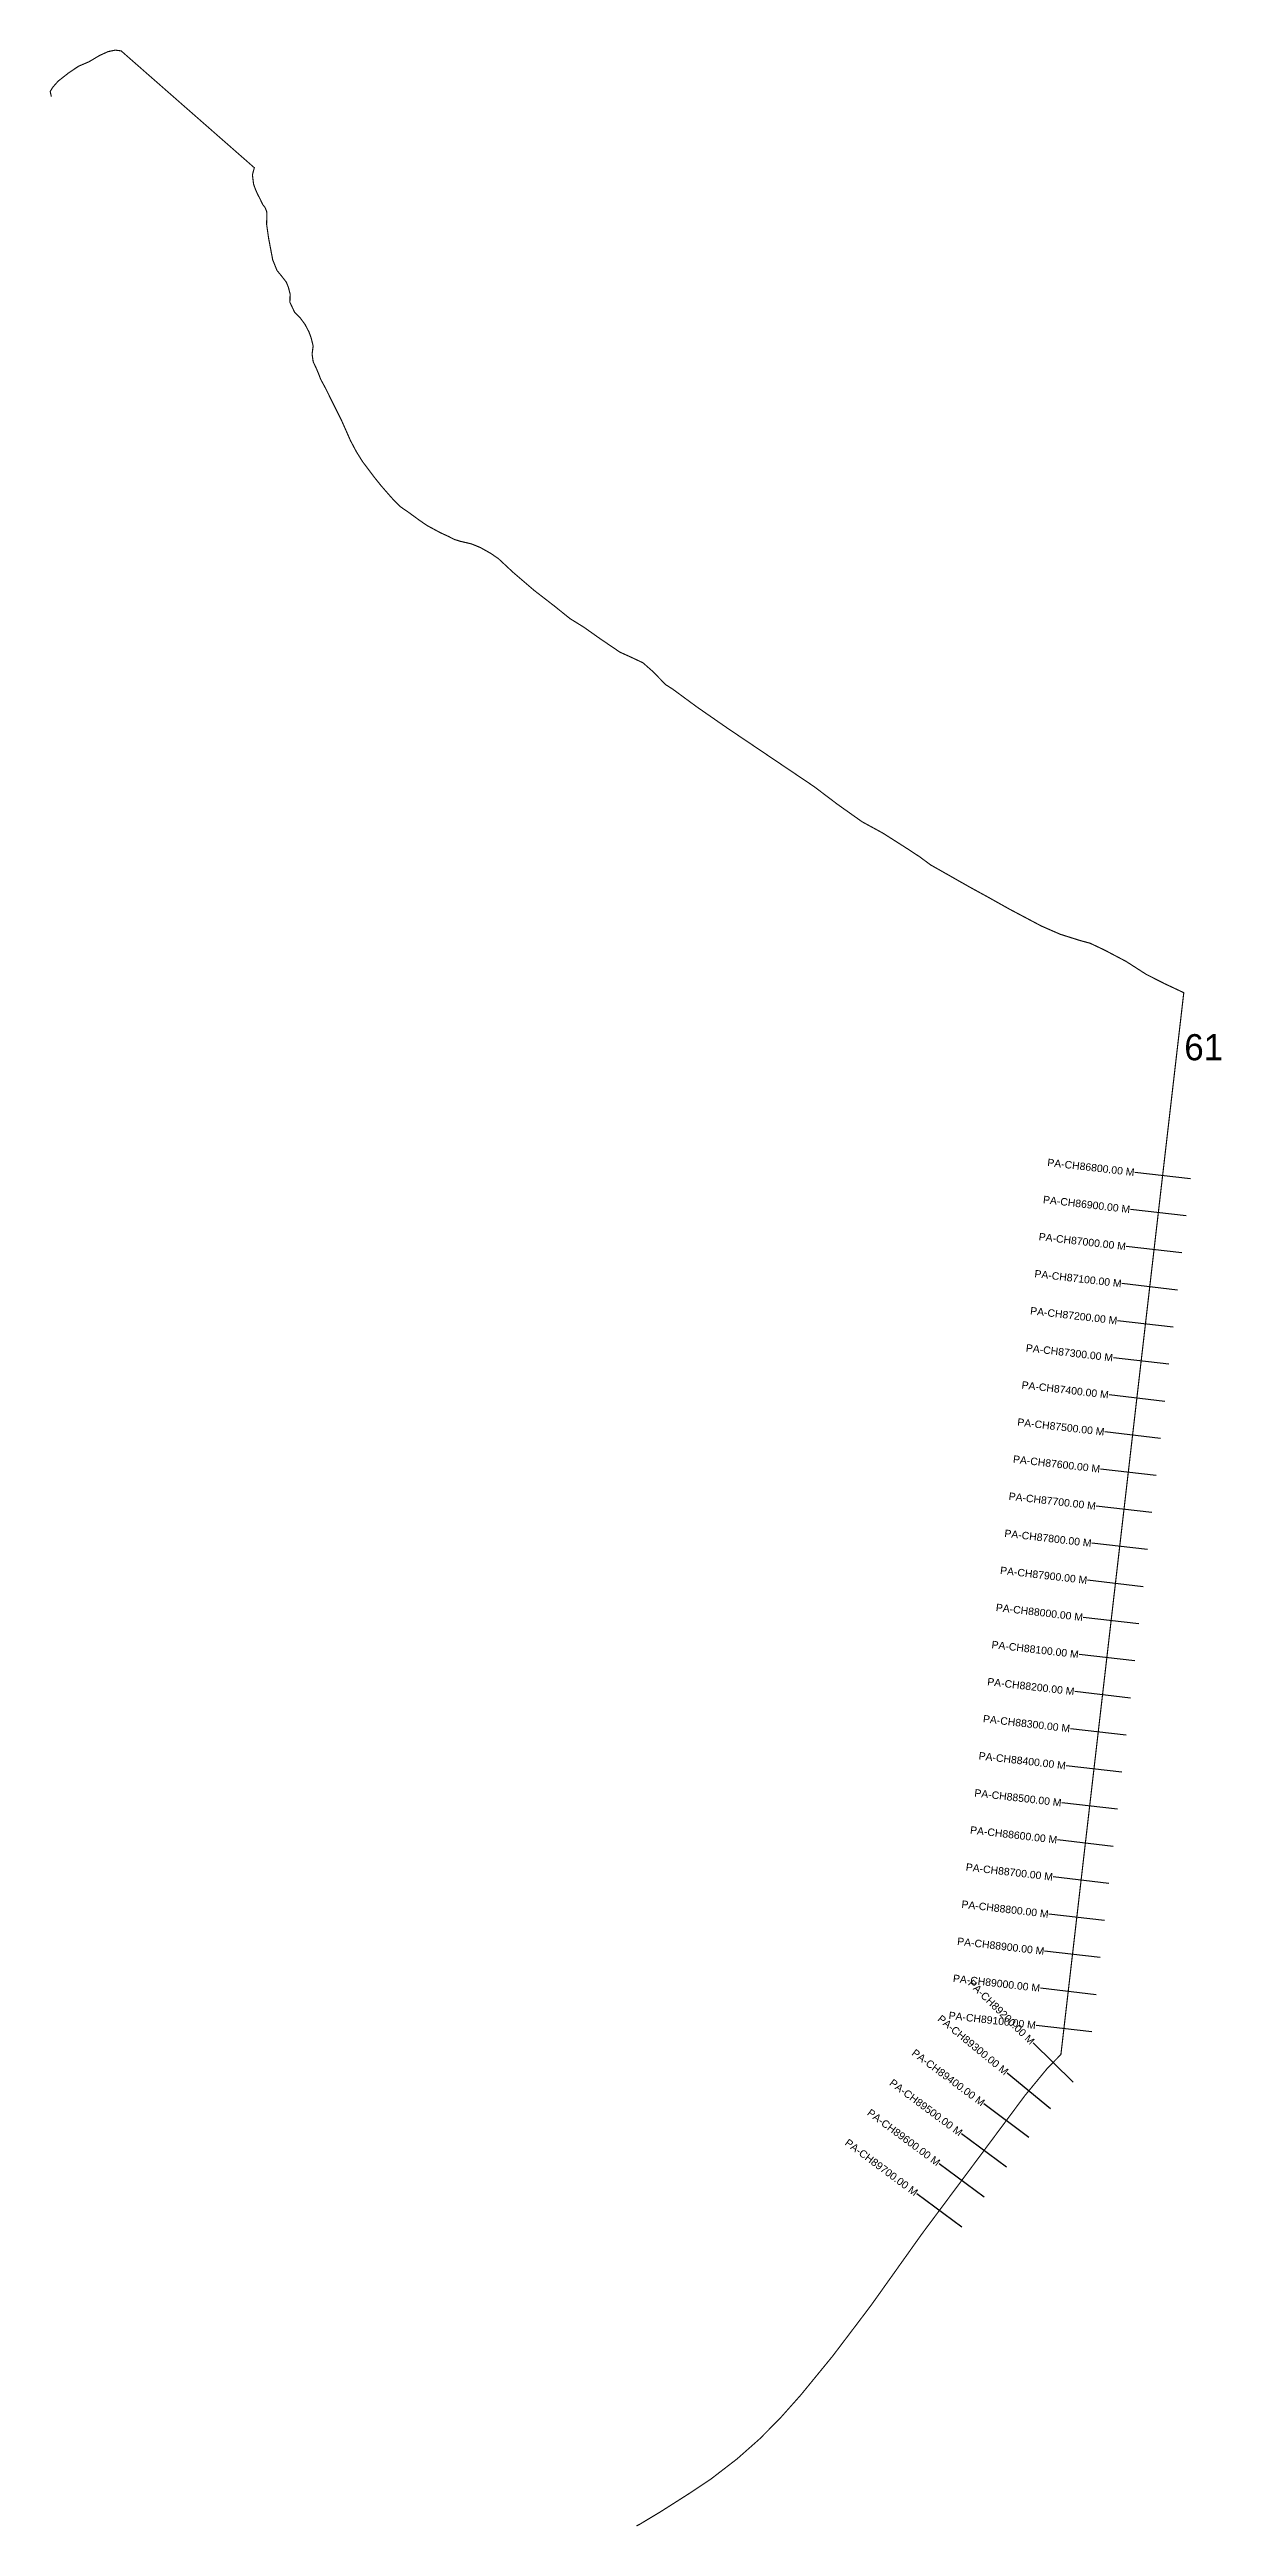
# Model space of a CAD drawing. Header units: metres. Extents: x 262043 to 270188, y 2154153 to 2160788.
# Drawn here: x 262043 to 265181, y 2154153 to 2160788 of the extents above; entities that cross this region are included whole.
import ezdxf
from ezdxf.enums import TextEntityAlignment as Align

# ---------------------------------------------------------------- set-up
doc = ezdxf.new("R2010")
doc.units = ezdxf.units.M
doc.header["$MEASUREMENT"] = 0
for name, color, linetype in [('CS', 134, 'Continuous'), ('CSMark', 6, 'Continuous'), ('NATURALLY PROTECTED', 3, 'Continuous')]:
    doc.layers.add(name, color=color, linetype=linetype)
doc.styles.add('DynamicDimensions', font='arial.ttf')

msp = doc.modelspace()

# ---------------------------------------------------------------- linework, layer by layer
at = {"layer": 'CS'}
for p, q in [((265098, 2157763), (264949, 2157780.2)), ((265086.5, 2157663.6), (264937.5, 2157680.9)), ((265075, 2157564.3), (264926, 2157581.5)), ((265063.6, 2157464.9), (264914.5, 2157482.2)), ((265052.1, 2157365.6), (264903.1, 2157382.8)), ((265040.6, 2157266.3), (264891.6, 2157283.5)), ((265040.6, 2157266.3), (264891.6, 2157283.5)), ((265029.1, 2157166.9), (264880.1, 2157184.2)), ((265017.6, 2157067.6), (264868.6, 2157084.8)), ((265006.1, 2156968.3), (264857.1, 2156985.5)), ((264994.6, 2156868.9), (264845.6, 2156886.2)), ((264983.1, 2156769.6), (264834.1, 2156786.8)), ((264971.6, 2156670.2), (264822.6, 2156687.5)), ((264960.2, 2156570.9), (264811.1, 2156588.1)), ((264960.2, 2156570.9), (264811.1, 2156588.1)), ((264948.7, 2156471.6), (264799.7, 2156488.8)), ((264948.7, 2156471.6), (264799.7, 2156488.8)), ((264937.2, 2156372.2), (264788.2, 2156389.5)), ((264937.2, 2156372.2), (264788.2, 2156389.5)), ((264925.7, 2156272.9), (264776.7, 2156290.1)), ((264914.2, 2156173.6), (264765.2, 2156190.8)), ((264902.7, 2156074.2), (264753.7, 2156091.4)), ((264891.2, 2155974.9), (264742.2, 2155992.1)), ((264879.7, 2155875.5), (264730.7, 2155892.8)), ((264868.2, 2155776.2), (264719.2, 2155793.4)), ((264868.2, 2155776.2), (264719.2, 2155793.4)), ((264856.7, 2155676.9), (264707.7, 2155694.1)), ((264856.7, 2155676.9), (264707.7, 2155694.1)), ((264845.3, 2155577.5), (264696.3, 2155594.8)), ((264845.3, 2155577.5), (264696.3, 2155594.8)), ((264833.8, 2155478.2), (264684.8, 2155495.4)), ((264833.8, 2155478.2), (264684.8, 2155495.4)), ((264783.8, 2155343.4), (264676.5, 2155448.3)), ((264783.8, 2155343.4), (264676.5, 2155448.3)), ((264723.1, 2155272.2), (264607.3, 2155367.6)), ((264665.1, 2155195.4), (264544.7, 2155284.9)), ((264605.4, 2155115.2), (264485, 2155204.7)), ((264545.6, 2155034.9), (264425.3, 2155124.5)), ((264485.9, 2154954.7), (264365.6, 2155044.3))]:
    msp.add_line(p, q, dxfattribs=at)
at = {"layer": 'NATURALLY PROTECTED', "const_width": 3, "flags": 128}
msp.add_lwpolyline([(262048.1, 2160661.7), (262044.9, 2160675.7), (262052.3, 2160687.3), (262066.3, 2160703.2), (262095.3, 2160726), (262120.9, 2160743.1), (262149.1, 2160755.2), (262177.1, 2160771.9), (262199.8, 2160782.2), (262219.1, 2160786.3), (262234.9, 2160784.3), (262591.5, 2160471.3), (262591.5, 2160471.3), (262591.5, 2160471.3), (262591.5, 2160471.3), (262591.5, 2160471.3), (262591.5, 2160471.3), (262591.5, 2160471.3), (262586.5, 2160452.2), (262589.5, 2160427.6), (262594.1, 2160414.4), (262600.9, 2160399), (262605.7, 2160390.2), (262613.9, 2160372.9), (262620.1, 2160365), (262624.4, 2160354.8), (262625.3, 2160347), (262624.4, 2160320.2), (262629.7, 2160283), (262640.8, 2160224.4), (262652.2, 2160196.2), (262664.7, 2160180.9), (262677, 2160165.1), (262682.7, 2160151.1), (262687.4, 2160133.1), (262686.8, 2160110.9), (262699.2, 2160084.5), (262714.6, 2160068.8), (262727.4, 2160051.4), (262737.9, 2160031.3), (262743.9, 2160014.9), (262749, 2159993.6), (262746.2, 2159971.8), (262749.1, 2159951.7), (262758.8, 2159931), (262765.2, 2159915.2), (262769.6, 2159903.8), (262783.2, 2159878.8), (262800.9, 2159842.6), (262825.5, 2159793.4), (262849.3, 2159739.7), (262865.2, 2159709.8), (262881.5, 2159683.8), (262913.6, 2159641.2), (262931.2, 2159619.3), (262951.4, 2159596.1), (262965.2, 2159580.5), (262982.8, 2159563.1), (263002.9, 2159549.4), (263035, 2159525.9), (263054.6, 2159512.6), (263089.3, 2159493.8), (263110.9, 2159483.9), (263127.2, 2159475.6), (263143.5, 2159470.5), (263172.4, 2159463.8), (263196.4, 2159454.1), (263224.7, 2159438.2), (263245.3, 2159424), (263283.5, 2159388.3), (263341.3, 2159338.7), (263394.1, 2159297.9), (263436.9, 2159263.4), (263473.3, 2159240.9), (263518.4, 2159209), (263570.4, 2159173.7), (263600, 2159160.3), (263632.1, 2159145.2), (263659.2, 2159121.3), (263692.8, 2159086.7), (263711.4, 2159074.9), (263776.7, 2159026.8), (263857, 2158971), (263976.3, 2158890.5), (264090, 2158813.8), (264153.8, 2158765.5), (264218.9, 2158719.3), (264275.1, 2158688.6), (264340.3, 2158647), (264373.3, 2158625.3), (264402.6, 2158603.6), (264438.7, 2158583.2), (264506.4, 2158544.7), (264554.3, 2158518.5), (264612.6, 2158485.8), (264699, 2158440), (264749.4, 2158418), (264801.7, 2158401.5), (264829.6, 2158393.9), (264868, 2158375.7), (264925.7, 2158345.3), (264979, 2158311), (265028.1, 2158286), (265080.2, 2158261.5), (265042.5, 2157935.9), (264791.2, 2155763), (264751.2, 2155417.4), (264714.7, 2155380), (264654.8, 2155307.3), (264544.9, 2155159.5), (264378.7, 2154936.3), (264242, 2154744.2), (264140.4, 2154610), (264055.3, 2154505.9), (264000.7, 2154444.5), (263945.2, 2154388.2), (263884.5, 2154334.4), (263814.3, 2154280.3), (263753.3, 2154239.7), (263678.6, 2154192.1), (263622.4, 2154158.3), (263614.7, 2154154.6)], dxfattribs=at)

# ---------------------------------------------------------------- texts
at = {"insert": (265081.5, 2158150.5), "char_height": 70, "attachment_point": 1}
msp.add_mtext_dynamic_manual_height_columns('61', width=95.172, gutter_width=1, heights=[0], dxfattribs=at)
at = {"layer": 'CSMark', "style": 'DynamicDimensions'}
for s, rotation, p in [('PA-CH86800.00 M', 353.40267, (264948, 2157780.3)), ('PA-CH86900.00 M', 353.40267, (264936.5, 2157681)), ('PA-CH87000.00 M', 353.40267, (264925, 2157581.6)), ('PA-CH87100.00 M', 353.40267, (264913.6, 2157482.3)), ('PA-CH87200.00 M', 353.40267, (264902.1, 2157383)), ('PA-CH87300.00 M', 353.40267, (264890.6, 2157283.6)), ('PA-CH87300.00 M', 353.40267, (264890.6, 2157283.6)), ('PA-CH87400.00 M', 353.40267, (264879.1, 2157184.3)), ('PA-CH87500.00 M', 353.40267, (264867.6, 2157084.9)), ('PA-CH87600.00 M', 353.40267, (264856.1, 2156985.6)), ('PA-CH87700.00 M', 353.40267, (264844.6, 2156886.3)), ('PA-CH87800.00 M', 353.40267, (264833.1, 2156786.9)), ('PA-CH87900.00 M', 353.40267, (264821.6, 2156687.6)), ('PA-CH88000.00 M', 353.40267, (264810.2, 2156588.3)), ('PA-CH88000.00 M', 353.40267, (264810.2, 2156588.3)), ('PA-CH88100.00 M', 353.40267, (264798.7, 2156488.9)), ('PA-CH88100.00 M', 353.40267, (264798.7, 2156488.9)), ('PA-CH88200.00 M', 353.40267, (264787.2, 2156389.6)), ('PA-CH88200.00 M', 353.40267, (264787.2, 2156389.6)), ('PA-CH88300.00 M', 353.40267, (264775.7, 2156290.2)), ('PA-CH88400.00 M', 353.40267, (264764.2, 2156190.9)), ('PA-CH88500.00 M', 353.40267, (264752.7, 2156091.6)), ('PA-CH88600.00 M', 353.40267, (264741.2, 2155992.2)), ('PA-CH88700.00 M', 353.40267, (264729.7, 2155892.9)), ('PA-CH88800.00 M', 353.40267, (264718.2, 2155793.5)), ('PA-CH88900.00 M', 353.40267, (264706.7, 2155694.2)), ('PA-CH89000.00 M', 353.40267, (264695.3, 2155594.9)), ('PA-CH89200.00 M', 315.67669, (264675.8, 2155449)), ('PA-CH89300.00 M', 320.53505, (264606.5, 2155368.2)), ('PA-CH89100.00 M', 353.40267, (264683.8, 2155495.5)), ('PA-CH89400.00 M', 323.35288, (264543.9, 2155285.5)), ('PA-CH89500.00 M', 323.35288, (264484.2, 2155205.3)), ('PA-CH89600.00 M', 323.32204, (264424.5, 2155125.1)), ('PA-CH89700.00 M', 323.32204, (264364.8, 2155044.9))]:
    msp.add_text(s, height=20, rotation=rotation, dxfattribs=at).set_placement(p, align=Align.MIDDLE_RIGHT)

doc.saveas('drawing.dxf')
